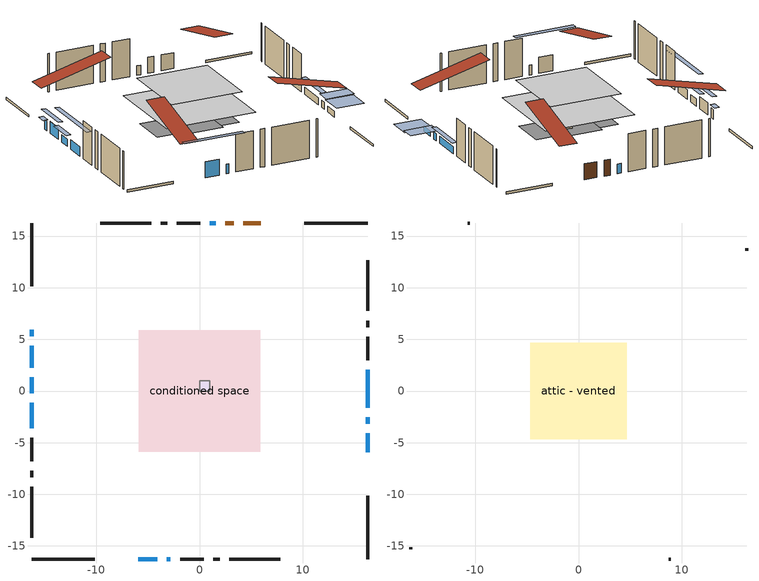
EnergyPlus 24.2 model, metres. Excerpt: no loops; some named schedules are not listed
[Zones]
conditioned space
 floor outside (Floor1 construction): -3.01,-3.01 -3.01,3.01 3.01,3.01 3.01,-3.01 z0
 floor adiabatic (AdiabaticFloorConstruction): -5.88,-5.88 -5.88,5.88 5.88,5.88 5.88,-5.88 z2.44
 floor foundation (Slab1 construction): -5.42,-2.35 -5.42,2.35 5.42,2.35 5.42,-2.35 z0
 wall outside (RimJoist1 construction): 16.26,16.26 10.14,16.26 / -16.26,-16.26 -10.14,-16.26 / -16.26,16.26 -16.26,10.14 / 16.26,-16.26 16.26,-10.14 z0:0.3
 wall outside (AdiabaticWallConstruction 1): 5.91,16.26 4.25,16.26 / 3.32,16.26 2.51,16.26 z0:2.03
 wall outside (AdiabaticWallConstruction): -16.26,5.91 -16.26,5.3 / -16.26,-1.14 -16.26,-3.58 / 1.58,16.26 1.01,16.26 / -3.15,-16.26 -2.81,-16.26 z0:1.22; -16.26,4.37 -16.26,2.24 z0:1.52; -16.26,1.31 -16.26,-0.22 / 16.26,-3.15 16.26,-2.54 z0:0.92; 16.26,-5.91 16.26,-4.08 z0:0.71; -5.91,-16.26 -4.08,-16.26 z0:2.03; 16.26,-1.61 16.26,2.04 z0:0.91
 wall outside (Wall1 construction): 0.08,16.26 -2.2,16.26 / -1.88,-16.26 0.4,-16.26 / -16.26,-4.51 -16.26,-6.8 / 16.26,2.97 16.26,5.26 z0:4.88
 wall outside (Wall2 construction): -3.13,16.26 -3.76,16.26 / 1.33,-16.26 1.96,-16.26 / -16.26,-7.72 -16.26,-8.36 / 16.26,6.19 16.26,6.82 z0:4.88
 wall outside (Wall3 construction): -4.69,16.26 -9.61,16.26 / 2.89,-16.26 7.8,-16.26 / -16.26,-9.28 -16.26,-14.2 / 16.26,7.75 16.26,12.66 z0:4.88
 window (WindowConstruction 9): -16.26,5.91 -16.26,5.3 z0:1.22
 window (WindowConstruction 7): -16.26,4.37 -16.26,2.24 z0:1.52
 window (WindowConstruction 8): -16.26,1.31 -16.26,-0.22 z0:0.91
 window (WindowConstruction): 16.26,-5.91 16.26,-4.08 z0:0.71
 window (WindowConstruction 1): 16.26,-3.15 16.26,-2.54 z0:0.91
 window (WindowConstruction 2): -5.91,-16.26 -4.08,-16.26 z0:2.03
 window (WindowConstruction 3): -16.26,-1.14 -16.26,-3.58 z0:1.22
 window (WindowConstruction 4): 16.26,-1.61 16.26,2.04 z0:0.91
 window (WindowConstruction 5): 1.58,16.26 1.01,16.26 z0:1.22
 window (WindowConstruction 6): -3.15,-16.26 -2.81,-16.26 z0:1.22
 door (Door): 5.91,16.26 4.25,16.26 z0:2.03
 door (Door 1): 3.32,16.26 2.51,16.26 z0:2.03
 ceiling adiabatic (AdiabaticFloorConstruction): 5.88,-5.88 5.88,5.88 -5.88,5.88 -5.88,-5.88 z2.44
furnace airloop ret air zone
 floor adiabatic (AdiabaticConst): 0,0 0,1 1,1 1,0 z0
 wall adiabatic (AdiabaticConst): 0,1 0,0 1,0 1,1 0,1 z0:1
 ceiling adiabatic (AdiabaticConst): 1,0 1,1 0,1 0,0 z1
attic - vented
 floor to conditioned space (Floor2 construction Reversed): -4.67,-4.67 -4.67,4.67 4.67,4.67 4.67,-4.67 z4.88
 wall outside (Wall4 construction): -10.53,16.26 -10.74,16.26 / 8.73,-16.26 8.94,-16.26 / -16.26,-15.13 -16.26,-15.33 / 16.26,13.59 16.26,13.79 z0:4.88
 roof outside (Roof1 construction): 6.84,16.26,4.88 6.84,7.06,7.18 9.21,7.06,7.18 9.21,16.26,4.88; -6.84,-16.26,4.88 -6.84,-7.06,7.18 -9.21,-7.06,7.18 -9.21,-16.26,4.88; -16.26,6.84,4.88 -7.06,6.84,7.18 -7.06,9.21,7.18 -16.26,9.21,4.88; 16.26,-6.84,4.88 7.06,-6.84,7.18 7.06,-9.21,7.18 16.26,-9.21,4.88
shading: -16.26,5 -16.26,6.21 -16.87,6.21 -16.87,5 z1.52; -16.26,1.02 -16.26,5.59 -16.87,5.59 -16.87,1.02 z2.74; -16.26,-1.13 -16.26,2.22 -16.87,2.22 -16.87,-1.13 z1.83; 16.26,-3.47 16.26,-6.52 19.92,-6.52 19.92,-3.47 z1.32; 16.26,-1.93 16.26,-3.76 19.92,-3.76 19.92,-1.93 z1.52; -1.03,-16.26 -8.96,-16.26 -8.96,-16.87 -1.03,-16.87 z5.08; -16.26,-6.63 -16.26,1.91 -16.87,1.91 -16.87,-6.63 z4.27; 16.26,2.96 16.26,-2.52 16.87,-2.52 16.87,2.96 z1.83
[Building]
Building 1: Terrain=Suburbs
[Site:Location]
Vancouver Intl AP_BC: Latitude {deg}=49.19; Longitude {deg}=-123.18; Time Zone {hr}=-8; Elevation {m}=4; Keep Site Location Information=Yes
[Site:GroundTemperature:Shallow]
8.06451, 6.96315, 6.87495, 7.3976, 9.49575, 11.5841, 13.3946, 14.5416, 14.639, 13.7062, 11.9418, 9.91751
[Site:WaterMainsTemperature]
Calculation Method=Schedule; Temperature Schedule=mains temperature schedule
[Material] Roughness=Rough; Thermal Absorptance=0.9
Name | Thickness {m} | Conductivity {W/m-K} | Density {kg/m3} | Specific Heat {J/kg-K} | Solar Absorptance | Visible Absorptance
asphalt or fiberglass shingles | 0.00635 | 0.162714 | 1121.4 | 1465.45 | 0.4 | 0.4
ceiling loosefill ins | 0.0846667 | 0.0480833 | 16.02 | 1046.75 | 0.7 | 0.7
ceiling stud and cavity | 0.1397 | 0.09942 | 65.682 | 1177.47 | 0.7 | 0.7
concrete 4.0 in. | 0.1016 | 1.803125 | 2242.8 | 837.4 | 0.7 | 0.7
door material | 0.04445 | 0.188738 | 512.64 | 1214.23 | 0.7 | 0.7
floor covering | 0.0127 | 0.0433444 | 54.468 | 1339.84 | 0.6 | 0.6
floor rigid ins | 0.051816 | 0.029427 | 32.04 | 1214.23 | 0.7 | 0.7
floor rigid ins 1; wall rigid ins | 0.512978 | 0.029427 | 32.04 | 1214.23 | 0.7 | 0.7
floor stud and cavity | 0.1397 | 0.477371 | 92.3553 | 1139.71 | 0.7 | 0.7
floor stud and cavity 1 | 0.1397 | 1.75129 | 37.0049 | 1207.88 | 0.7 | 0.7
furniture material conditioned space 1 | 0.1524 | 0.115458 | 640.8 | 1214.23 | 0.6 | 0.6
gypsum board | 0.0127 | 0.160291 | 801 | 837.4 | 0.6 | 0.6
osb sheathing 0.5 in. | 0.0127 | 0.115458 | 512.64 | 1214.23 | 0.7 | 0.7
osb sheathing 0.75 in. | 0.01905 | 0.115458 | 512.64 | 1214.23 | 0.7 | 0.7
osb sheathing 2.0 in. | 0.0508 | 0.115458 | 512.64 | 1214.23 | 0.7 | 0.7
rim joist stud and cavity | 0.0508 | 0.0310355 | 125.044 | 1163.47 | 0.6 | 0.6
wall stud and cavity | 0.1397 | 0.10453 | 139.0536 | 1170.24 | 0.7 | 0.7
wall stud and cavity 1 | 0.1397 | 0.12838 | 139.0536 | 1170.24 | 0.7 | 0.7
wall stud and cavity 2 | 0.1397 | 0.101716 | 139.0536 | 1170.24 | 0.7 | 0.7
wall stud and cavity 3 | 0.0889 | 6.1454 | 50.32683 | 1063.81 | 0.6 | 0.6
wall stud and cavity 4 | 0.0889 | 0.380278 | 52.3479 | 1209.89 | 0.7 | 0.7
wall stud and cavity 5 | 0.0889 | 0.391764 | 83.0341 | 1211.67 | 0.7 | 0.7
wood siding | 0.0254 | 0.102417 | 544.68 | 1172.36 | 0.4 | 0.4
wood siding 1 | 0.00254 | 0.102417 | 544.68 | 1172.36 | 0.4 | 0.4
wood siding 2; wood siding 3; wood siding 4 | 0.0254 | 0.102417 | 544.68 | 1172.36 | 0.7 | 0.7
[Material:NoMass]
Adiabatic: Roughness=Rough; Thermal Resistance {m2-K/W}=176.1; Thermal Absorptance=0.9; Solar Absorptance=0.7; Visible Absorptance=0.7
[WindowMaterial:SimpleGlazingSystem]
Name | U-Factor {W/m2-K} | Solar Heat Gain Coefficient
WindowMaterial | 7.14747 | 0.74
WindowMaterial 1 | 7.347332 | 0.72
WindowMaterial 2 | 7.05151 | 0.77
WindowMaterial 3 | 6.86357 | 0.78
WindowMaterial 4 | 7.032203 | 0.76
WindowMaterial 5 | 7.776021 | 0.66
WindowMaterial 6 | 6.82552 | 0.72
WindowMaterial 7 | 6.83007 | 0.79
WindowMaterial 8 | 7.08671 | 0.75
WindowMaterial 9 | 5.45542 | 0.7
[Construction]
AdiabaticConst: Adiabatic
AdiabaticFloorConstruction: floor stud and cavity 1, floor rigid ins 1, osb sheathing 0.75 in., floor covering
AdiabaticWallConstruction: wood siding 3, wall rigid ins, wall stud and cavity 4, gypsum board
AdiabaticWallConstruction 1: wood siding 4, wall rigid ins, wall stud and cavity 4, gypsum board
Door; Door 1: door material
Floor1 construction: floor stud and cavity, floor rigid ins, osb sheathing 0.75 in., floor covering
Floor2 construction Reversed: gypsum board, ceiling stud and cavity, ceiling loosefill ins
furniture construction conditioned space 1: furniture material conditioned space 1
PartitionWallConstruction: gypsum board, wall stud and cavity 5, gypsum board
RimJoist1 construction: wood siding 2, osb sheathing 2.0 in., rim joist stud and cavity
Roof1 construction: asphalt or fiberglass shingles
Slab1 construction: concrete 4.0 in.
Wall1 construction: wood siding, osb sheathing 0.5 in., wall stud and cavity, gypsum board
Wall2 construction: wood siding, osb sheathing 0.5 in., wall stud and cavity 1, gypsum board
Wall3 construction: wood siding, osb sheathing 0.5 in., wall stud and cavity 2, gypsum board
Wall4 construction: wood siding 1, wall stud and cavity 3
WindowConstruction: WindowMaterial
WindowConstruction 1: WindowMaterial 1
WindowConstruction 2: WindowMaterial 2
WindowConstruction 3: WindowMaterial 3
WindowConstruction 4: WindowMaterial 4
WindowConstruction 5: WindowMaterial 5
WindowConstruction 6: WindowMaterial 6
WindowConstruction 7: WindowMaterial 7
WindowConstruction 8: WindowMaterial 8
WindowConstruction 9: WindowMaterial 9
[Zone] Multiplier=1
Name | Volume {m3} | Part of Total Floor Area
attic - vented | 32.9211 | Yes
conditioned space | 344.7 | Yes
furnace airloop ret air zone | 1 | No
[Space]
Name | Zone | Volume {m3} | Space Type
attic - vented 1 | attic - vented | 32.9211
conditioned space 1 | conditioned space | 344.7
furnace airloop ret air space | furnace airloop ret air zone |  | Plenum Space Type
[OtherEquipment] Design Level Calculation Method=EquipmentLevel
Name | Fuel Type | Zone or ZoneList or Space or SpaceList | Schedule | Design Level {W} | Fraction Latent | Fraction Radiant | Fraction Lost
furnace airloop_0 RetCondToDZ; furnace airloop_0 SupCondToDZ; furnace airloop_0 SupSensLkToDZ | None | attic - vented 1 | Always On Discrete | 0 | 0 | 0 | 0
furnace airloop_0 SupLatLkToDZ | None | attic - vented 1 | Always On Discrete | 0 | 1 | 0 | 0
clothes dryer 1 | Electricity | conditioned space 1 | clothes dryer schedule | 0 | 0.015 | 0.081 | 0.85
cooking range 1 | Electricity | conditioned space 1 | cooking range schedule | 0 | 0.08 | 0.432 | 0.2
furnace airloop_0 SupCondToLv; furnace airloop_0 SupSensLkToCond; mech vent house fan sensible load | None | conditioned space 1 | Always On Discrete | 0 | 0 | 0 | 0
furnace airloop_0 SupLatLkToCond; mech vent house fan latent load | None | conditioned space 1 | Always On Discrete | 0 | 1 | 0 | 0
general water use latent | None | conditioned space 1 | general water use schedule | 62.594 | 1 | 0 | 0
general water use sensible | None | conditioned space 1 | general water use schedule | -61.6891 | 0 | 0.6 | 0
water heater energy adjustment1 | NaturalGas | conditioned space 1 | Always On Discrete | 0.01 | 0 | 0 | 1
furnace airloop_0 RetCondToRP; furnace airloop_0 RetSensLkToRP | None | furnace airloop ret air space | Always On Discrete | 0 | 0 | 0 | 0
furnace airloop_0 RetLatLkToRP | None | furnace airloop ret air space | Always On Discrete | 0 | 1 | 0 | 0
[ZoneInfiltration:DesignFlowRate] Schedule=Always On Discrete; Design Flow Rate Calculation Method=Flow/Zone; Design Flow Rate {m3/s}=0
Name | Zone or ZoneList or Space or SpaceList
attic_vented 1 duct leakage imbalance infil flow | attic - vented 1
infil flow; natural vent flow; whole house fan flow | conditioned space 1
[ZoneInfiltration:EffectiveLeakageArea]
infil attic - vented 1: Zone or Space=attic - vented 1; Schedule=Always On Discrete; Effective Air Leakage Area {cm2}=3608.69; Stack Coefficient=0.00049903; Wind Coefficient=1.50933e-05
[ZoneMixing] Schedule=Always On Continuous; Design Flow Rate Calculation Method=Flow/Zone; Design Flow Rate {m3/s}=0
Name | Zone or Space | Source Zone or Space
furnace airloop_0 ZoneMixCondToDZ mix; whole house fan mix | attic - vented | conditioned space
furnace airloop_0 ZoneMixDZToCond mix | conditioned space | attic - vented
[SurfaceProperty:ExposedFoundationPerimeter]
Slab1: Exposed Perimeter Calculation Method=TotalExposedPerimeter; Total Exposed Perimeter {m}=31.091
[InternalMass] Zone or ZoneList=conditioned space; Space or SpaceList=conditioned space 1
Name | Construction | Surface Area {m2}
furniture mass conditioned space 1 | furniture construction conditioned space 1 | 90.164
partition wall mass | PartitionWallConstruction | 225.41
[Lights]
interior lighting: Zone or ZoneList or Space or SpaceList=conditioned space 1; Schedule=interior lighting schedule; Design Level Calculation Method=LightingLevel; Lighting Level {W}=343.2; Return Air Fraction=0; Fraction Radiant=0.6; Fraction Visible=0.2; Fraction Replaceable=1
[People]
occupants: Zone or ZoneList or Space or SpaceList=conditioned space 1; Number of People Schedule=occupants schedule; Number of People Calculation Method=People; Number of People=3; Fraction Radiant=0.314171; Sensible Heat Fraction=0.56303; Activity Level Schedule=occupants activity schedule; Carbon Dioxide Generation Rate {m3/s-W}=0; Enable ASHRAE 55 Comfort Warnings=No; Mean Radiant Temperature Calculation Type=EnclosureAveraged
[ElectricEquipment] Zone or ZoneList or Space or SpaceList=conditioned space 1; Design Level Calculation Method=EquipmentLevel
Name | Schedule | Design Level {W} | Fraction Latent | Fraction Radiant | Fraction Lost
clothes dryer | clothes dryer schedule | 140.772 | 0.015 | 0.081 | 0.85
clothes washer | clothes washer schedule | 32.1985 | 0.03 | 0.162 | 0.7
cooking range | cooking range schedule | 215.147 | 0.08 | 0.432 | 0.2
dishwasher | dishwasher schedule | 66.8632 | 0.3 | 0.18 | 0.4
fridge | fridge schedule | 72.9452 | 0 | 0.6 | 0
mech vent bath fan 0 | mech vent bath fan 0 schedule | 50.2 | 0 | 0 | 1
mech vent bath fan 1 | mech vent bath fan 1 schedule | 50.2 | 0 | 0 | 1
mech vent house fan | mech vent house fan schedule | 0 | 0 | 0 | 1
mech vent house fan cfis | mech vent house fan cfis schedule | 0 | 0 | 0 | 0
mech vent range fan 0 | mech vent range fan 0 schedule | 57 | 0 | 0 | 1
misc plug loads | misc plug loads schedule | 494.7 | 0.045 | 0.513 | 0.1
whole house fan | Always On Discrete | 0 | 0 | 0 | 1
[SpaceList]
Plenum Space Type: furnace airloop ret air space
[AvailabilityManager:Scheduled]
furnace airloop Availability Manager: Schedule=Always On Discrete
[AirLoopHVAC:ReturnPlenum]
Air Loop HVAC Return Plenum 1: Zone=furnace airloop ret air zone
[Foundation:Kiva]
Foundation Kiva 1: Initial Indoor Air Temperature {C}=18; Wall Height Above Grade {m}=0.1016; Wall Depth Below Slab {m}=0.2032
[Foundation:Kiva:Settings]
Soil Conductivity {W/m-K}=0.849921; Soil Density {kg/m3}=1842.3; Soil Specific Heat {J/kg-K}=418.7; Ground Solar Absorptivity=0.9; Ground Thermal Absorptivity=0.9; Ground Surface Roughness {m}=0.03; Far-Field Width {m}=40; Deep-Ground Boundary Condition=ZeroFlux; Deep-Ground Depth {m}=40; Minimum Cell Dimension {m}=0.2; Maximum Cell Growth Coefficient=3; Simulation Timestep=Timestep
[Exterior:Lights]
exterior lighting: Schedule=exterior lighting schedule; Design Level {W}=75.6
[EnergyManagementSystem:GlobalVariable]
furnace_airloop_0_DuctImbalLkExhFanEquivCond
furnace_airloop_0_DuctImbalLkExhFanEquivDZ
furnace_airloop_0_DuctImbalLkSupFanEquivCond
furnace_airloop_0_DuctImbalLkSupFanEquivDZ
furnace_airloop_0_DZ_T
furnace_airloop_0_DZ_W
furnace_airloop_0_RetCondToDZ
furnace_airloop_0_RetCondToRP
furnace_airloop_0_RetLatLkToRP
furnace_airloop_0_RetSensLkToRP
furnace_airloop_0_SupCondToDZ
furnace_airloop_0_SupCondToLv
furnace_airloop_0_SupLatLkToCond
furnace_airloop_0_SupLatLkToDZ
furnace_airloop_0_SupSensLkToCond
furnace_airloop_0_SupSensLkToDZ
furnace_airloop_0_ZoneMixCondToDZ
furnace_airloop_0_ZoneMixDZToCond
furnace_airloop_AH_MFR
furnace_airloop_AH_Tout
furnace_airloop_AH_VFR
furnace_airloop_AH_Wout
furnace_airloop_Fan_RTF
furnace_airloop_RA_T
furnace_airloop_Ra_W
infil_program_Qfan
infil_program_Qinf
natural_vent_program_Qnv
natural_vent_program_Qwhf
[EnergyManagementSystem:Sensor]
Name | Output:Variable or Output:Meter Index Key | Output:Variable or Output:Meter
airflow_gain | infil flow | Infiltration Sensible Heat Gain Energy
airflow_gain_1 | natural vent flow | Infiltration Sensible Heat Gain Energy
airflow_gain_2 | whole house fan flow | Infiltration Sensible Heat Gain Energy
airflow_loss | infil flow | Infiltration Sensible Heat Loss Energy
airflow_loss_1 | natural vent flow | Infiltration Sensible Heat Loss Energy
airflow_loss_2 | whole house fan flow | Infiltration Sensible Heat Loss Energy
clg_load_cond |  | Cooling:EnergyTransfer:Zone:CONDITIONED SPACE
clg_load_duct |  | Cooling:EnergyTransfer:Zone:FURNACE AIRLOOP RET AIR ZONE
clg_sp_s; clg_sp_s_1 | cooling setpoint | Schedule Value
clothes_dryer_exhaust_0_sch_s | clothes dryer exhaust 0 schedule | Schedule Value
cool_season | cooling season schedule | Schedule Value
ducts_conv | furnace airloop_0 RetCondToRP | Other Equipment Convective Heating Energy
ducts_conv_1 | furnace airloop_0 RetLatLkToRP | Other Equipment Convective Heating Energy
ducts_conv_2 | furnace airloop_0 RetSensLkToRP | Other Equipment Convective Heating Energy
ducts_conv_3 | furnace airloop_0 SupCondToLv | Other Equipment Convective Heating Energy
ducts_conv_4 | furnace airloop_0 SupLatLkToCond | Other Equipment Convective Heating Energy
ducts_conv_5 | furnace airloop_0 SupSensLkToCond | Other Equipment Convective Heating Energy
ducts_rad | furnace airloop_0 RetCondToRP | Other Equipment Radiant Heating Energy
ducts_rad_1 | furnace airloop_0 RetLatLkToRP | Other Equipment Radiant Heating Energy
ducts_rad_2 | furnace airloop_0 RetSensLkToRP | Other Equipment Radiant Heating Energy
ducts_rad_3 | furnace airloop_0 SupCondToLv | Other Equipment Radiant Heating Energy
ducts_rad_4 | furnace airloop_0 SupLatLkToCond | Other Equipment Radiant Heating Energy
ducts_rad_5 | furnace airloop_0 SupSensLkToCond | Other Equipment Radiant Heating Energy
furnace_airloop_0_DZ_T_s | attic - vented | Zone Air Temperature
furnace_airloop_0_DZ_W_s | attic - vented | Zone Mean Air Humidity Ratio
furnace_airloop_AH_MFR_s | Node 5 | System Node Mass Flow Rate
furnace_airloop_AH_Tout_s | Node 5 | System Node Temperature
furnace_airloop_AH_VFR_s | Node 5 | System Node Current Density Volume Flow Rate
furnace_airloop_AH_Wout_s | Node 5 | System Node Humidity Ratio
furnace_airloop_RA_T_s | Node 8 | System Node Temperature
furnace_airloop_Ra_W_s | Node 8 | System Node Humidity Ratio
htg_load_cond |  | Heating:EnergyTransfer:Zone:CONDITIONED SPACE
htg_load_duct |  | Heating:EnergyTransfer:Zone:FURNACE AIRLOOP RET AIR ZONE
htg_sp_s; htg_sp_s_1 | heating setpoint | Schedule Value
ig_ee_conv | clothes dryer | Electric Equipment Convective Heating Energy
ig_ee_conv_2 | cooking range | Electric Equipment Convective Heating Energy
ig_ee_conv_4 | fridge | Electric Equipment Convective Heating Energy
ig_ee_conv_5 | misc plug loads | Electric Equipment Convective Heating Energy
ig_ee_conv_6 | whole house fan | Electric Equipment Convective Heating Energy
ig_ee_rad | clothes dryer | Electric Equipment Radiant Heating Energy
ig_ee_rad_2 | cooking range | Electric Equipment Radiant Heating Energy
ig_ee_rad_4 | fridge | Electric Equipment Radiant Heating Energy
ig_ee_rad_5 | misc plug loads | Electric Equipment Radiant Heating Energy
ig_ee_rad_6 | whole house fan | Electric Equipment Radiant Heating Energy
ig_lgt_conv | interior lighting | Lights Convective Heating Energy
ig_lgt_rad | interior lighting | Lights Radiant Heating Energy
ig_lgt_vis | interior lighting | Lights Visible Radiation Heating Energy
ig_oe_conv | clothes dryer 1 | Other Equipment Convective Heating Energy
ig_oe_conv_1 | cooking range 1 | Other Equipment Convective Heating Energy
ig_oe_conv_2 | general water use latent | Other Equipment Convective Heating Energy
ig_oe_conv_3 | general water use sensible | Other Equipment Convective Heating Energy
ig_oe_conv_4 | water heater energy adjustment1 | Other Equipment Convective Heating Energy
ig_oe_rad | clothes dryer 1 | Other Equipment Radiant Heating Energy
ig_oe_rad_1 | cooking range 1 | Other Equipment Radiant Heating Energy
ig_oe_rad_2 | general water use latent | Other Equipment Radiant Heating Energy
ig_oe_rad_3 | general water use sensible | Other Equipment Radiant Heating Energy
ig_oe_rad_4 | water heater energy adjustment1 | Other Equipment Radiant Heating Energy
ig_ppl_conv | occupants | People Convective Heating Energy
ig_ppl_rad | occupants | People Radiant Heating Energy
im_conv | furniture mass conditioned space 1 | Surface Inside Face Convection Heat Gain Energy
im_conv_1 | partition wall mass | Surface Inside Face Convection Heat Gain Energy
im_ig | furniture mass conditioned space 1 | Surface Inside Face Internal Gains Radiation Heat Gain Energy
im_ig_1 | partition wall mass | Surface Inside Face Internal Gains Radiation Heat Gain Energy
im_lgt | furniture mass conditioned space 1 | Surface Inside Face Lights Radiation Heat Gain Energy
im_lgt_1 | partition wall mass | Surface Inside Face Lights Radiation Heat Gain Energy
im_sol | furniture mass conditioned space 1 | Surface Inside Face Solar Radiation Heat Gain Energy
im_sol_1 | partition wall mass | Surface Inside Face Solar Radiation Heat Gain Energy
im_surf | furniture mass conditioned space 1 | Surface Inside Face Net Surface Thermal Radiation Heat Gain Energy
im_surf_1 | partition wall mass | Surface Inside Face Net Surface Thermal Radiation Heat Gain Energy
mech_vent_bath_fan_0_sch_s | mech vent bath fan 0 schedule | Schedule Value
mech_vent_bath_fan_1_sch_s | mech vent bath fan 1 schedule | Schedule Value
mech_vent_range_fan_0_sch_s | mech vent range fan 0 schedule | Schedule Value
mv_conv | mech vent bath fan 0 | Electric Equipment Convective Heating Energy
mv_conv_1 | mech vent bath fan 1 | Electric Equipment Convective Heating Energy
mv_conv_2 | mech vent house fan | Electric Equipment Convective Heating Energy
mv_conv_3 | mech vent house fan cfis | Electric Equipment Convective Heating Energy
mv_conv_4 | mech vent range fan 0 | Electric Equipment Convective Heating Energy
mv_conv_5 | mech vent house fan latent load | Other Equipment Convective Heating Energy
mv_conv_6 | mech vent house fan sensible load | Other Equipment Convective Heating Energy
mv_rad | mech vent bath fan 0 | Electric Equipment Radiant Heating Energy
mv_rad_1 | mech vent bath fan 1 | Electric Equipment Radiant Heating Energy
mv_rad_2 | mech vent house fan | Electric Equipment Radiant Heating Energy
mv_rad_3 | mech vent house fan cfis | Electric Equipment Radiant Heating Energy
mv_rad_4 | mech vent range fan 0 | Electric Equipment Radiant Heating Energy
mv_rad_5 | mech vent house fan latent load | Other Equipment Radiant Heating Energy
mv_rad_6 | mech vent house fan sensible load | Other Equipment Radiant Heating Energy
natural_vent_s | natural vent schedule | Schedule Value
out_pb_s |  | Site Outdoor Air Barometric Pressure
out_wt_s |  | Site Outdoor Air Humidity Ratio
site_vw_s |  | Site Wind Speed
ss_back_out | Window1 | Surface Window Shortwave from Zone Back Out Window Heat Transfer Rate
ss_back_out_1 | Window10 | Surface Window Shortwave from Zone Back Out Window Heat Transfer Rate
ss_back_out_2 | Window11 | Surface Window Shortwave from Zone Back Out Window Heat Transfer Rate
ss_back_out_3 | Window2 | Surface Window Shortwave from Zone Back Out Window Heat Transfer Rate
ss_back_out_4 | Window3 | Surface Window Shortwave from Zone Back Out Window Heat Transfer Rate
ss_back_out_5 | Window4 | Surface Window Shortwave from Zone Back Out Window Heat Transfer Rate
ss_back_out_6 | Window5 | Surface Window Shortwave from Zone Back Out Window Heat Transfer Rate
ss_back_out_7 | Window6 | Surface Window Shortwave from Zone Back Out Window Heat Transfer Rate
ss_back_out_8 | Window8 | Surface Window Shortwave from Zone Back Out Window Heat Transfer Rate
ss_back_out_9 | Window9 | Surface Window Shortwave from Zone Back Out Window Heat Transfer Rate
ss_conv | Door1 | Surface Inside Face Convection Heat Gain Energy
ss_conv_1 | Door2 | Surface Inside Face Convection Heat Gain Energy
ss_conv_10 | Window8 | Surface Inside Face Convection Heat Gain Energy
ss_conv_11 | Window9 | Surface Inside Face Convection Heat Gain Energy
ss_conv_2 | Window1 | Surface Inside Face Convection Heat Gain Energy
ss_conv_3 | Window10 | Surface Inside Face Convection Heat Gain Energy
ss_conv_4 | Window11 | Surface Inside Face Convection Heat Gain Energy
ss_conv_5 | Window2 | Surface Inside Face Convection Heat Gain Energy
ss_conv_6 | Window3 | Surface Inside Face Convection Heat Gain Energy
ss_conv_7 | Window4 | Surface Inside Face Convection Heat Gain Energy
ss_conv_8 | Window5 | Surface Inside Face Convection Heat Gain Energy
ss_conv_9 | Window6 | Surface Inside Face Convection Heat Gain Energy
ss_ig | Door1 | Surface Inside Face Internal Gains Radiation Heat Gain Energy
ss_ig_1 | Door2 | Surface Inside Face Internal Gains Radiation Heat Gain Energy
ss_ig_10 | Window8 | Surface Inside Face Internal Gains Radiation Heat Gain Energy
ss_ig_11 | Window9 | Surface Inside Face Internal Gains Radiation Heat Gain Energy
ss_ig_2 | Window1 | Surface Inside Face Internal Gains Radiation Heat Gain Energy
ss_ig_3 | Window10 | Surface Inside Face Internal Gains Radiation Heat Gain Energy
ss_ig_4 | Window11 | Surface Inside Face Internal Gains Radiation Heat Gain Energy
ss_ig_5 | Window2 | Surface Inside Face Internal Gains Radiation Heat Gain Energy
ss_ig_6 | Window3 | Surface Inside Face Internal Gains Radiation Heat Gain Energy
ss_ig_7 | Window4 | Surface Inside Face Internal Gains Radiation Heat Gain Energy
ss_ig_8 | Window5 | Surface Inside Face Internal Gains Radiation Heat Gain Energy
ss_ig_9 | Window6 | Surface Inside Face Internal Gains Radiation Heat Gain Energy
ss_lgt | Door1 | Surface Inside Face Lights Radiation Heat Gain Energy
ss_lgt_1 | Door2 | Surface Inside Face Lights Radiation Heat Gain Energy
